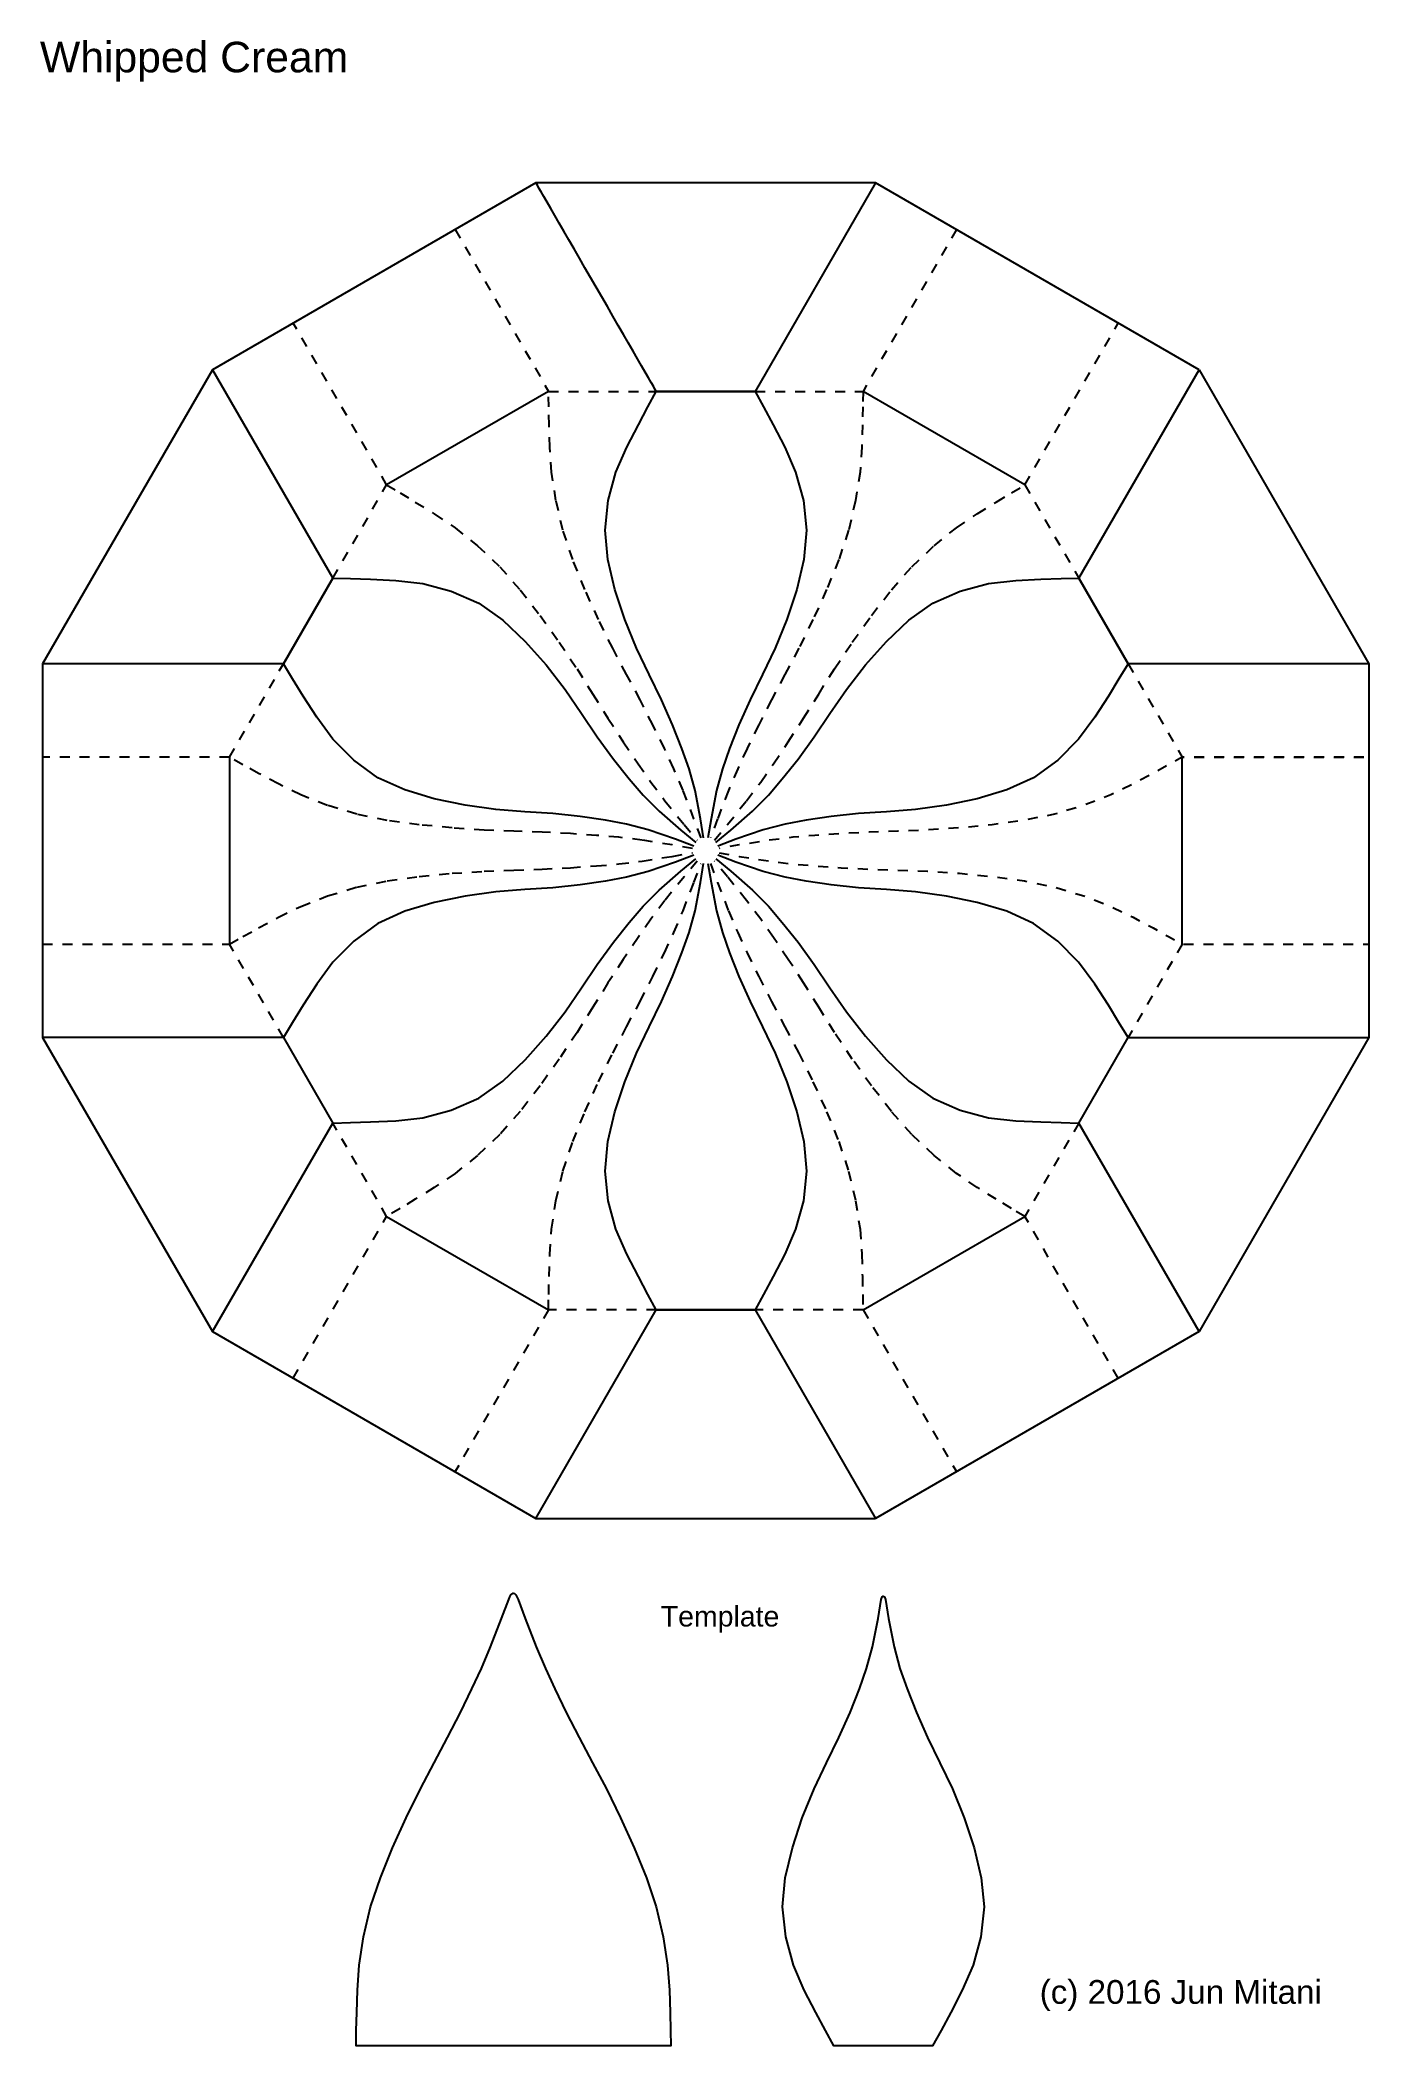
# Model space of a CAD drawing. Extents: x 11 to 199, y -293 to -9.
import ezdxf

# ---------------------------------------------------------------- set-up
doc = ezdxf.new("R2010")
doc.units = 0
for name, pattern in [('AI-LINETYPE-1', [2.822222, 1.411111, -1.411111]), ('AI-LINETYPE-10', [2.822222, 1.411111, -1.411111]), ('AI-LINETYPE-11', [2.822222, 1.411111, -1.411111]), ('AI-LINETYPE-12', [2.822222, 1.411111, -1.411111]), ('AI-LINETYPE-13', [2.822222, 1.411111, -1.411111]), ('AI-LINETYPE-14', [2.822222, 1.411111, -1.411111]), ('AI-LINETYPE-15', [2.822222, 1.411111, -1.411111]), ('AI-LINETYPE-16', [2.822222, 1.411111, -1.411111]), ('AI-LINETYPE-17', [2.822222, 1.411111, -1.411111]), ('AI-LINETYPE-18', [2.822222, 1.411111, -1.411111]), ('AI-LINETYPE-19', [2.822222, 1.411111, -1.411111]), ('AI-LINETYPE-2', [2.822222, 1.411111, -1.411111]), ('AI-LINETYPE-20', [2.822222, 1.411111, -1.411111]), ('AI-LINETYPE-21', [2.822222, 1.411111, -1.411111]), ('AI-LINETYPE-22', [2.822222, 1.411111, -1.411111]), ('AI-LINETYPE-23', [2.822222, 1.411111, -1.411111]), ('AI-LINETYPE-3', [2.822222, 1.411111, -1.411111]), ('AI-LINETYPE-4', [2.822222, 1.411111, -1.411111]), ('AI-LINETYPE-5', [2.822222, 1.411111, -1.411111]), ('AI-LINETYPE-6', [2.822222, 1.411111, -1.411111]), ('AI-LINETYPE-7', [2.822222, 1.411111, -1.411111]), ('AI-LINETYPE-8', [2.822222, 1.411111, -1.411111]), ('AI-LINETYPE-9', [2.822222, 1.411111, -1.411111])]:
    doc.linetypes.add(name, pattern=pattern)
for name, color, linetype in [('CUTLINE', 7, 'CONTINUOUS'), ('MOUNTAINLINE', 7, 'CONTINUOUS'), ('TEXT', 7, 'CONTINUOUS'), ('VALLEYLINE', 7, 'CONTINUOUS')]:
    doc.layers.add(name, color=color, linetype=linetype)

# ---------------------------------------------------------------- blocks, each defined once
blk = doc.blocks.new('BLOCK_2')
at = {"layer": 'MOUNTAINLINE', "color": 7}
for points in [[(35.57, -55.61), (35.57, -55.61), (52.58, -85.08), (55.08, -85.13), (57.93, -85.22), (61.49, -85.4), (65.32, -85.82), (69.34, -86.89), (73.21, -88.61), (76.6, -91.02), (79.77, -94), (82.74, -97.34), (85.43, -100.81), (87.76, -104.2), (89.97, -107.49), (92.26, -110.63), (94.48, -113.45), (96.45, -115.76), (98.7, -118.01), (101.78, -120.69), (103.9, -122.43)], [(106.72, -122.43), (108.83, -120.69), (111.92, -118.01), (114.16, -115.76), (116.13, -113.45), (118.35, -110.63), (120.64, -107.49), (122.86, -104.2), (125.18, -100.81), (127.87, -97.34), (130.84, -94), (134.01, -91.02), (137.41, -88.61), (141.27, -86.89), (145.29, -85.82), (149.13, -85.4), (152.69, -85.22), (155.54, -85.13), (158.04, -85.08), (158.04, -85.08), (158.04, -85.08), (165.02, -97.17), (158.04, -85.08), (158.04, -85.08), (175.05, -55.61), (175.05, -55.61)], [(83.08, -58.66), (60.2, -71.87)], [(105.01, -121.78), (104.56, -119.08), (103.79, -115.07), (102.96, -112), (101.94, -109.14), (100.61, -105.81), (99.04, -102.26), (97.29, -98.69), (95.52, -94.98), (93.86, -90.92), (92.46, -86.68), (91.46, -82.44), (91.07, -78.3), (91.51, -74.09), (92.6, -70.07), (94.15, -66.54), (95.78, -63.37), (97.12, -60.86), (98.32, -58.66), (112.29, -58.66), (113.49, -60.86), (114.84, -63.37), (116.47, -66.54), (118.01, -70.07), (119.1, -74.09), (119.55, -78.3), (119.16, -82.44), (118.16, -86.68), (116.75, -90.92), (115.1, -94.98), (113.32, -98.69), (111.57, -102.26), (110, -105.81), (108.67, -109.14), (107.65, -112), (106.82, -115.07), (106.05, -119.08), (105.61, -121.78)], [(150.41, -71.87), (127.54, -58.66)], [(103.6, -122.94), (101.04, -121.98), (97.18, -120.64), (94.1, -119.82), (91.12, -119.27), (87.57, -118.76), (83.7, -118.35), (79.75, -118.08), (75.64, -117.76), (71.29, -117.16), (66.92, -116.26), (62.75, -115.01), (58.97, -113.27), (55.55, -110.78), (52.61, -107.83), (50.33, -104.73), (48.4, -101.73), (46.89, -99.31), (45.6, -97.17), (45.6, -97.17), (52.58, -85.08), (52.58, -85.08), (52.58, -85.08), (52.58, -85.08), (45.6, -97.17), (11.57, -97.17), (11.57, -97.17)], [(199.04, -97.17), (165.02, -97.17), (165.02, -97.17), (165.02, -97.17), (163.72, -99.31), (162.22, -101.73), (160.29, -104.73), (158, -107.83), (155.07, -110.78), (151.64, -113.27), (147.86, -115.01), (143.69, -116.26), (139.32, -117.16), (134.97, -117.76), (130.87, -118.08), (126.91, -118.35), (123.05, -118.76), (119.5, -119.27), (116.51, -119.82), (113.44, -120.64), (109.58, -121.98), (107.02, -122.94)], [(37.97, -110.38), (37.97, -136.79)], [(172.65, -136.79), (172.65, -110.38)], [(103.6, -124.23), (101.04, -125.19), (97.18, -126.52), (94.1, -127.34), (91.12, -127.89), (87.57, -128.4), (83.7, -128.82), (79.75, -129.09), (75.64, -129.41), (71.29, -130), (66.92, -130.91), (62.75, -132.16), (58.97, -133.9), (55.55, -136.38), (52.61, -139.33), (50.33, -142.44), (48.4, -145.44), (46.89, -147.86), (45.6, -149.99), (45.6, -149.99), (11.57, -149.99), (11.57, -149.99)], [(175.05, -191.56), (158.04, -162.09), (158.04, -162.09), (158.04, -162.09), (165.02, -149.99), (165.02, -149.99), (163.72, -147.86), (162.22, -145.44), (160.29, -142.44), (158, -139.33), (155.07, -136.38), (151.64, -133.9), (147.86, -132.16), (143.69, -130.91), (139.32, -130), (134.97, -129.41), (130.87, -129.09), (126.91, -128.82), (123.05, -128.4), (119.5, -127.89), (116.51, -127.34), (113.44, -126.52), (109.58, -125.19), (107.02, -124.23)], [(105.61, -125.38), (106.05, -128.08), (106.82, -132.09), (107.65, -135.17), (108.67, -138.03), (110, -141.36), (111.57, -144.91), (113.32, -148.47), (115.1, -152.19), (116.75, -156.25), (118.16, -160.49), (119.16, -164.72), (119.55, -168.87), (119.1, -173.08), (118.01, -177.09), (116.47, -180.62), (114.84, -183.79), (113.49, -186.31), (112.29, -188.5), (98.32, -188.5), (97.12, -186.31), (95.78, -183.79), (94.15, -180.62), (92.6, -177.09), (91.51, -173.08), (91.07, -168.87), (91.46, -164.72), (92.46, -160.49), (93.86, -156.25), (95.52, -152.19), (97.29, -148.47), (99.04, -144.91), (100.61, -141.36), (101.94, -138.03), (102.96, -135.17), (103.79, -132.09), (104.56, -128.08), (105.01, -125.38)], [(60.2, -175.3), (83.08, -188.5)], [(127.54, -188.5), (150.41, -175.3)], [(81.31, -217.97), (81.31, -217.97), (98.32, -188.5), (98.32, -188.5), (98.32, -188.5), (98.32, -188.5), (112.29, -188.5), (112.29, -188.5), (112.29, -188.5), (129.3, -217.97)]]:
    blk.add_lwpolyline(points, dxfattribs=at)
for points, knots in [([(129.3, -29.2), (129.3, -29.2), (129.3, -29.2), (129.3, -29.2), (129.3, -29.2), (112.29, -58.66), (112.29, -58.66), (112.29, -58.66), (112.29, -58.66), (112.29, -58.66), (112.29, -58.66), (112.29, -58.66), (112.29, -58.66), (112.29, -58.66), (98.33, -58.66), (98.33, -58.66), (98.33, -58.66), (98.32, -58.66), (98.32, -58.66), (98.32, -58.66), (98.32, -58.66), (98.32, -58.66), (98.33, -58.66), (81.31, -29.2), (81.31, -29.2), (81.31, -29.2), (81.31, -29.2), (81.31, -29.2)], [0, 0, 0, 0, 1, 1, 1, 2, 2, 2, 3, 3, 3, 4, 4, 4, 5, 5, 5, 6, 6, 6, 7, 7, 7, 8, 8, 8, 9, 9, 9, 9]), ([(35.57, -191.55), (35.57, -191.55), (35.57, -191.55), (35.57, -191.55), (35.57, -191.55), (52.58, -162.09), (52.58, -162.09), (52.58, -162.09), (55.08, -162.03), (55.08, -162.03), (55.08, -162.03), (57.93, -161.94), (57.93, -161.94), (57.93, -161.94), (61.49, -161.77), (61.49, -161.77), (61.49, -161.77), (65.32, -161.34), (65.32, -161.34), (65.32, -161.34), (69.34, -160.28), (69.34, -160.28), (69.34, -160.28), (73.21, -158.56), (73.21, -158.56), (73.21, -158.56), (76.6, -156.15), (76.6, -156.15), (76.6, -156.15), (79.77, -153.16), (79.77, -153.16), (79.77, -153.16), (82.74, -149.83), (82.74, -149.83), (82.74, -149.83), (85.43, -146.36), (85.43, -146.36), (85.43, -146.36), (87.76, -142.97), (87.76, -142.97), (87.76, -142.97), (89.97, -139.67), (89.97, -139.67), (89.97, -139.67), (92.26, -136.53), (92.26, -136.53), (92.26, -136.53), (94.48, -133.72), (94.48, -133.72), (94.48, -133.72), (96.45, -131.41), (96.45, -131.41), (96.45, -131.41), (98.7, -129.15), (98.7, -129.15), (98.7, -129.15), (101.78, -126.48), (101.78, -126.48), (101.78, -126.48), (103.9, -124.74), (103.9, -124.74)], [0, 0, 0, 0, 1, 1, 1, 2, 2, 2, 3, 3, 3, 4, 4, 4, 5, 5, 5, 6, 6, 6, 7, 7, 7, 8, 8, 8, 9, 9, 9, 10, 10, 10, 11, 11, 11, 12, 12, 12, 13, 13, 13, 14, 14, 14, 15, 15, 15, 16, 16, 16, 17, 17, 17, 18, 18, 18, 19, 19, 19, 20, 20, 20, 20]), ([(106.72, -124.74), (106.72, -124.74), (108.83, -126.48), (108.83, -126.48), (108.83, -126.48), (111.92, -129.15), (111.92, -129.15), (111.92, -129.15), (114.16, -131.41), (114.16, -131.41), (114.16, -131.41), (116.13, -133.72), (116.13, -133.72), (116.13, -133.72), (118.35, -136.53), (118.35, -136.53), (118.35, -136.53), (120.64, -139.67), (120.64, -139.67), (120.64, -139.67), (122.86, -142.97), (122.86, -142.97), (122.86, -142.97), (125.18, -146.36), (125.18, -146.36), (125.18, -146.36), (127.87, -149.83), (127.87, -149.83), (127.87, -149.83), (130.84, -153.16), (130.84, -153.16), (130.84, -153.16), (134.01, -156.15), (134.01, -156.15), (134.01, -156.15), (137.41, -158.56), (137.41, -158.56), (137.41, -158.56), (141.27, -160.28), (141.27, -160.28), (141.27, -160.28), (145.29, -161.34), (145.29, -161.34), (145.29, -161.34), (149.13, -161.77), (149.13, -161.77), (149.13, -161.77), (152.69, -161.94), (152.69, -161.94), (152.69, -161.94), (155.54, -162.03), (155.54, -162.03), (155.54, -162.03), (158.04, -162.09), (158.04, -162.09), (158.04, -162.09), (165.02, -149.99), (165.02, -149.99), (165.02, -149.99), (199.04, -149.99), (199.04, -149.99)], [0, 0, 0, 0, 1, 1, 1, 2, 2, 2, 3, 3, 3, 4, 4, 4, 5, 5, 5, 6, 6, 6, 7, 7, 7, 8, 8, 8, 9, 9, 9, 10, 10, 10, 11, 11, 11, 12, 12, 12, 13, 13, 13, 14, 14, 14, 15, 15, 15, 16, 16, 16, 17, 17, 17, 18, 18, 18, 19, 19, 19, 20, 20, 20, 20]), ([(45.6, -150), (45.6, -150), (52.58, -162.09), (52.58, -162.09), (52.58, -162.09), (52.58, -162.09), (52.58, -162.09), (52.58, -162.09), (52.58, -162.09), (52.58, -162.09)], [0, 0, 0, 0, 1, 1, 1, 2, 2, 2, 3, 3, 3, 3])]:
    blk.add_open_spline(points, degree=3, knots=knots, dxfattribs=at)

msp = doc.modelspace()

# ---------------------------------------------------------------- linework, layer by layer
at = {"layer": 'CUTLINE', "color": 7}
for points in [[(175.05, -55.61), (129.3, -29.2), (81.31, -29.2), (35.57, -55.61), (11.57, -97.17), (11.57, -149.99), (35.57, -191.55), (81.31, -217.97)], [(175.05, -55.61), (199.04, -97.17)], [(199.04, -97.17), (199.04, -149.99)], [(199.04, -149.99), (175.05, -191.56)], [(175.05, -191.56), (129.3, -217.97)], [(81.31, -217.97), (129.3, -217.97)]]:
    msp.add_lwpolyline(points, dxfattribs=at)
for points, knots in [([(85.1, -292.55), (85.1, -292.55), (85.1, -292.55), (85.1, -292.55), (85.1, -292.55), (100.35, -292.55), (100.35, -292.55), (100.35, -292.55), (100.35, -292.55), (100.35, -292.55), (100.35, -292.55), (100.31, -290.35), (100.31, -290.35), (100.31, -290.35), (100.26, -287.84), (100.26, -287.84), (100.26, -287.84), (100.16, -284.67), (100.16, -284.67), (100.16, -284.67), (99.91, -281.13), (99.91, -281.13), (99.91, -281.13), (99.3, -277.12), (99.3, -277.12), (99.3, -277.12), (98.31, -272.91), (98.31, -272.91), (98.31, -272.91), (96.92, -268.77), (96.92, -268.77), (96.92, -268.77), (95.19, -264.53), (95.19, -264.53), (95.19, -264.53), (93.27, -260.29), (93.27, -260.29), (93.27, -260.29), (91.26, -256.23), (91.26, -256.23), (91.26, -256.23), (89.31, -252.52), (89.31, -252.52), (89.31, -252.52), (87.4, -248.95), (87.4, -248.95), (87.4, -248.95), (85.59, -245.4), (85.59, -245.4), (85.59, -245.4), (83.96, -242.07), (83.96, -242.07), (83.96, -242.07), (82.63, -239.21), (82.63, -239.21), (82.63, -239.21), (81.33, -236.14), (81.33, -236.14), (81.33, -236.14), (79.78, -232.13), (79.78, -232.13), (79.78, -232.13), (78.78, -229.43), (78.78, -229.43), (78.34, -228.25), (77.83, -228.31), (77.45, -229.43), (77.45, -229.43), (76.44, -232.13), (76.44, -232.13), (76.44, -232.13), (74.9, -236.14), (74.9, -236.14), (74.9, -236.14), (73.6, -239.21), (73.6, -239.21), (73.6, -239.21), (72.26, -242.07), (72.26, -242.07), (72.26, -242.07), (70.64, -245.4), (70.64, -245.4), (70.64, -245.4), (68.82, -248.95), (68.82, -248.95), (68.82, -248.95), (66.92, -252.52), (66.92, -252.52), (66.92, -252.52), (64.96, -256.23), (64.96, -256.23), (64.96, -256.23), (62.96, -260.29), (62.96, -260.29), (62.96, -260.29), (61.04, -264.53), (61.04, -264.53), (61.04, -264.53), (59.31, -268.77), (59.31, -268.77), (59.31, -268.77), (57.92, -272.91), (57.92, -272.91), (57.92, -272.91), (56.93, -277.12), (56.93, -277.12), (56.93, -277.12), (56.31, -281.13), (56.31, -281.13), (56.31, -281.13), (56.07, -284.67), (56.07, -284.67), (56.07, -284.67), (55.97, -287.84), (55.97, -287.84), (55.97, -287.84), (55.91, -290.35), (55.91, -290.35), (55.91, -290.35), (55.88, -292.55), (55.88, -292.55), (55.88, -292.55), (55.88, -292.55), (55.88, -292.55), (55.88, -292.55), (71.13, -292.55), (71.13, -292.55), (71.13, -292.55), (71.13, -292.55), (71.13, -292.55), (71.13, -292.55), (85.1, -292.55), (85.1, -292.55)], [0, 0, 0, 0, 1, 1, 1, 2, 2, 2, 3, 3, 3, 4, 4, 4, 5, 5, 5, 6, 6, 6, 7, 7, 7, 8, 8, 8, 9, 9, 9, 10, 10, 10, 11, 11, 11, 12, 12, 12, 13, 13, 13, 14, 14, 14, 15, 15, 15, 16, 16, 16, 17, 17, 17, 18, 18, 18, 19, 19, 19, 20, 20, 20, 21, 21, 21, 22, 22, 22, 23, 23, 23, 24, 24, 24, 25, 25, 25, 26, 26, 26, 27, 27, 27, 28, 28, 28, 29, 29, 29, 30, 30, 30, 31, 31, 31, 32, 32, 32, 33, 33, 33, 34, 34, 34, 35, 35, 35, 36, 36, 36, 37, 37, 37, 38, 38, 38, 39, 39, 39, 40, 40, 40, 41, 41, 41, 42, 42, 42, 43, 43, 43, 44, 44, 44, 44]), ([(137.38, -292.55), (137.38, -292.55), (137.38, -292.55), (137.38, -292.55), (137.38, -292.55), (138.59, -290.35), (138.59, -290.35), (138.59, -290.35), (139.93, -287.84), (139.93, -287.84), (139.93, -287.84), (141.56, -284.67), (141.56, -284.67), (141.56, -284.67), (143.11, -281.13), (143.11, -281.13), (143.11, -281.13), (144.19, -277.12), (144.19, -277.12), (144.19, -277.12), (144.64, -272.91), (144.64, -272.91), (144.64, -272.91), (144.25, -268.77), (144.25, -268.77), (144.25, -268.77), (143.25, -264.53), (143.25, -264.53), (143.25, -264.53), (141.85, -260.29), (141.85, -260.29), (141.85, -260.29), (140.19, -256.23), (140.19, -256.23), (140.19, -256.23), (138.41, -252.52), (138.41, -252.52), (138.41, -252.52), (136.67, -248.95), (136.67, -248.95), (136.67, -248.95), (135.09, -245.4), (135.09, -245.4), (135.09, -245.4), (133.76, -242.07), (133.76, -242.07), (133.76, -242.07), (132.75, -239.21), (132.75, -239.21), (132.75, -239.21), (131.92, -236.14), (131.92, -236.14), (131.92, -236.14), (131.14, -232.13), (131.14, -232.13), (131.14, -232.13), (130.7, -229.43), (130.7, -229.43), (130.6, -228.84), (130.21, -228.77), (130.1, -229.43), (130.1, -229.43), (129.66, -232.13), (129.66, -232.13), (129.66, -232.13), (128.88, -236.14), (128.88, -236.14), (128.88, -236.14), (128.05, -239.21), (128.05, -239.21), (128.05, -239.21), (127.04, -242.07), (127.04, -242.07), (127.04, -242.07), (125.71, -245.4), (125.71, -245.4), (125.71, -245.4), (124.13, -248.95), (124.13, -248.95), (124.13, -248.95), (122.39, -252.52), (122.39, -252.52), (122.39, -252.52), (120.61, -256.23), (120.61, -256.23), (120.61, -256.23), (118.95, -260.29), (118.95, -260.29), (118.95, -260.29), (117.55, -264.53), (117.55, -264.53), (117.55, -264.53), (116.55, -268.77), (116.55, -268.77), (116.55, -268.77), (116.16, -272.91), (116.16, -272.91), (116.16, -272.91), (116.61, -277.12), (116.61, -277.12), (116.61, -277.12), (117.69, -281.13), (117.69, -281.13), (117.69, -281.13), (119.24, -284.67), (119.24, -284.67), (119.24, -284.67), (120.87, -287.84), (120.87, -287.84), (120.87, -287.84), (122.22, -290.35), (122.22, -290.35), (122.22, -290.35), (123.42, -292.55), (123.42, -292.55), (123.42, -292.55), (123.42, -292.55), (123.42, -292.55), (123.42, -292.55), (137.38, -292.55), (137.38, -292.55)], [0, 0, 0, 0, 1, 1, 1, 2, 2, 2, 3, 3, 3, 4, 4, 4, 5, 5, 5, 6, 6, 6, 7, 7, 7, 8, 8, 8, 9, 9, 9, 10, 10, 10, 11, 11, 11, 12, 12, 12, 13, 13, 13, 14, 14, 14, 15, 15, 15, 16, 16, 16, 17, 17, 17, 18, 18, 18, 19, 19, 19, 20, 20, 20, 21, 21, 21, 22, 22, 22, 23, 23, 23, 24, 24, 24, 25, 25, 25, 26, 26, 26, 27, 27, 27, 28, 28, 28, 29, 29, 29, 30, 30, 30, 31, 31, 31, 32, 32, 32, 33, 33, 33, 34, 34, 34, 35, 35, 35, 36, 36, 36, 37, 37, 37, 38, 38, 38, 39, 39, 39, 40, 40, 40, 40])]:
    msp.add_open_spline(points, degree=3, knots=knots, dxfattribs=at)
at = {"layer": 'VALLEYLINE', "color": 7, "linetype": 'AI-LINETYPE-21'}
msp.add_lwpolyline([(69.88, -35.8), (83.08, -58.66), (83.08, -58.66)], dxfattribs=at)
at = {"layer": 'VALLEYLINE', "color": 7, "linetype": 'AI-LINETYPE-22'}
msp.add_lwpolyline([(140.74, -35.8), (127.54, -58.66), (127.54, -58.66)], dxfattribs=at)
at = {"layer": 'VALLEYLINE', "color": 7, "linetype": 'AI-LINETYPE-20'}
msp.add_lwpolyline([(60.2, -71.87), (60.2, -71.87), (47, -49.01)], dxfattribs=at)
at = {"layer": 'VALLEYLINE', "color": 7, "linetype": 'AI-LINETYPE-23'}
msp.add_lwpolyline([(150.41, -71.87), (150.41, -71.87), (163.61, -49.01)], dxfattribs=at)
at = {"layer": 'VALLEYLINE', "color": 7, "linetype": 'AI-LINETYPE-5'}
msp.add_lwpolyline([(104.64, -121.78), (103.64, -119.08), (102.09, -115.07), (100.79, -112), (99.46, -109.14), (97.83, -105.81), (96.02, -102.26), (94.12, -98.69), (92.16, -94.98), (90.15, -90.92), (88.23, -86.68), (86.5, -82.44), (85.12, -78.3), (84.12, -74.09), (83.51, -70.07), (83.26, -66.54), (83.16, -63.37), (83.11, -60.86), (83.08, -58.66), (98.32, -58.66)], dxfattribs=at)
at = {"layer": 'VALLEYLINE', "color": 7, "linetype": 'AI-LINETYPE-4'}
msp.add_lwpolyline([(112.29, -58.66), (127.54, -58.66), (127.51, -60.86), (127.45, -63.37), (127.35, -66.54), (127.11, -70.07), (126.49, -74.09), (125.5, -78.3), (124.11, -82.44), (122.39, -86.68), (120.46, -90.92), (118.46, -94.98), (116.5, -98.69), (114.6, -102.26), (112.79, -105.81), (111.16, -109.14), (109.82, -112), (108.52, -115.07), (106.98, -119.08), (105.98, -121.78)], dxfattribs=at)
at = {"layer": 'VALLEYLINE', "color": 7, "linetype": 'AI-LINETYPE-6'}
msp.add_lwpolyline([(52.58, -85.08), (60.2, -71.87), (62.09, -73), (64.24, -74.3), (66.93, -75.97), (69.87, -77.95), (73.04, -80.49), (76.19, -83.45), (79.08, -86.73), (81.89, -90.34), (84.59, -94.13), (87.11, -97.89), (89.35, -101.45), (91.48, -104.87), (93.65, -108.22), (95.73, -111.3), (97.54, -113.88), (99.54, -116.54), (102.25, -119.89), (104.08, -122.1)], dxfattribs=at)
at = {"layer": 'VALLEYLINE', "color": 7, "linetype": 'AI-LINETYPE-3'}
msp.add_lwpolyline([(106.53, -122.1), (108.37, -119.89), (111.07, -116.54), (113.08, -113.88), (114.89, -111.3), (116.96, -108.22), (119.13, -104.87), (121.27, -101.45), (123.5, -97.89), (126.02, -94.13), (128.73, -90.34), (131.54, -86.73), (134.43, -83.45), (137.58, -80.49), (140.75, -77.95), (143.68, -75.97), (146.38, -74.3), (148.53, -73), (150.41, -71.87), (150.41, -71.87), (158.04, -85.08)], dxfattribs=at)
at = {"layer": 'VALLEYLINE', "color": 7, "linetype": 'AI-LINETYPE-7'}
msp.add_lwpolyline([(103.41, -123.26), (100.57, -122.78), (96.33, -122.11), (93.02, -121.7), (89.87, -121.43), (86.18, -121.17), (82.19, -120.97), (78.16, -120.83), (73.96, -120.67), (69.44, -120.37), (64.81, -119.92), (60.28, -119.3), (55.99, -118.43), (51.85, -117.18), (48.07, -115.71), (44.89, -114.16), (42.09, -112.66), (39.89, -111.45), (37.97, -110.38), (45.6, -97.17)], dxfattribs=at)
at = {"layer": 'VALLEYLINE', "color": 7, "linetype": 'AI-LINETYPE-19'}
msp.add_lwpolyline([(37.97, -110.38), (37.97, -110.38), (11.57, -110.38)], dxfattribs=at)
at = {"layer": 'VALLEYLINE', "color": 7, "linetype": 'AI-LINETYPE-8'}
msp.add_lwpolyline([(45.6, -150), (37.97, -136.79), (39.89, -135.72), (42.09, -134.51), (44.89, -133.01), (48.07, -131.46), (51.85, -129.98), (55.99, -128.74), (60.28, -127.87), (64.81, -127.24), (69.44, -126.79), (73.96, -126.5), (78.16, -126.34), (82.19, -126.2), (86.18, -125.99), (89.87, -125.74), (93.02, -125.46), (96.33, -125.05), (100.57, -124.39), (103.41, -123.9)], dxfattribs=at)
at = {"layer": 'VALLEYLINE', "color": 7, "linetype": 'AI-LINETYPE-9'}
msp.add_lwpolyline([(104.08, -125.06), (102.25, -127.28), (99.54, -130.62), (97.54, -133.29), (95.73, -135.87), (93.65, -138.95), (91.48, -142.29), (89.35, -145.72), (87.11, -149.27), (84.59, -153.04), (81.89, -156.83), (79.08, -160.44), (76.19, -163.71), (73.04, -166.68), (69.87, -169.22), (66.93, -171.2), (64.24, -172.87), (62.09, -174.17), (60.2, -175.3), (52.58, -162.09)], dxfattribs=at)
at = {"layer": 'VALLEYLINE', "color": 7, "linetype": 'AI-LINETYPE-10'}
msp.add_lwpolyline([(98.32, -188.5), (83.08, -188.5), (83.08, -188.5), (83.11, -186.31), (83.16, -183.79), (83.26, -180.62), (83.51, -177.09), (84.12, -173.08), (85.12, -168.87), (86.5, -164.72), (88.23, -160.49), (90.15, -156.25), (92.16, -152.19), (94.12, -148.47), (96.02, -144.91), (97.83, -141.36), (99.46, -138.03), (100.79, -135.17), (102.09, -132.09), (103.64, -128.08), (104.64, -125.38)], dxfattribs=at)
at = {"layer": 'VALLEYLINE', "color": 7, "linetype": 'AI-LINETYPE-11'}
msp.add_lwpolyline([(105.98, -125.38), (106.98, -128.08), (108.52, -132.09), (109.82, -135.17), (111.16, -138.03), (112.79, -141.36), (114.6, -144.91), (116.5, -148.47), (118.46, -152.19), (120.46, -156.25), (122.39, -160.49), (124.11, -164.72), (125.5, -168.87), (126.49, -173.08), (127.11, -177.09), (127.35, -180.62), (127.45, -183.79), (127.51, -186.31), (127.54, -188.5), (112.29, -188.5)], dxfattribs=at)
at = {"layer": 'VALLEYLINE', "color": 7, "linetype": 'AI-LINETYPE-12'}
msp.add_lwpolyline([(158.04, -162.09), (150.41, -175.3), (150.41, -175.3), (148.53, -174.17), (146.38, -172.87), (143.68, -171.2), (140.75, -169.22), (137.58, -166.68), (134.43, -163.71), (131.54, -160.44), (128.73, -156.83), (126.02, -153.04), (123.5, -149.27), (121.27, -145.72), (119.13, -142.29), (116.96, -138.95), (114.89, -135.87), (113.08, -133.29), (111.07, -130.62), (108.37, -127.28), (106.53, -125.06)], dxfattribs=at)
at = {"layer": 'VALLEYLINE', "color": 7, "linetype": 'AI-LINETYPE-18'}
msp.add_lwpolyline([(11.57, -136.79), (37.97, -136.79), (37.97, -136.79)], dxfattribs=at)
at = {"layer": 'VALLEYLINE', "color": 7, "linetype": 'AI-LINETYPE-13'}
msp.add_lwpolyline([(172.65, -136.79), (172.65, -136.79), (165.02, -149.99)], dxfattribs=at)
at = {"layer": 'VALLEYLINE', "color": 7, "linetype": 'AI-LINETYPE-17'}
msp.add_lwpolyline([(47, -198.16), (60.2, -175.3), (60.2, -175.3)], dxfattribs=at)
at = {"layer": 'VALLEYLINE', "color": 7, "linetype": 'AI-LINETYPE-14'}
msp.add_lwpolyline([(163.61, -198.16), (150.41, -175.3)], dxfattribs=at)
at = {"layer": 'VALLEYLINE', "color": 7, "linetype": 'AI-LINETYPE-16'}
msp.add_lwpolyline([(83.08, -188.5), (69.88, -211.36)], dxfattribs=at)
at = {"layer": 'VALLEYLINE', "color": 7, "linetype": 'AI-LINETYPE-15'}
msp.add_lwpolyline([(127.54, -188.5), (127.54, -188.5), (127.54, -188.5), (140.74, -211.36)], dxfattribs=at)
at = {"layer": 'VALLEYLINE', "color": 7, "linetype": 'AI-LINETYPE-2'}
msp.add_open_spline([(165.02, -97.17), (165.02, -97.17), (172.65, -110.38), (172.65, -110.38), (172.65, -110.38), (172.65, -110.38), (172.65, -110.38), (172.65, -110.38), (199.04, -110.38), (199.04, -110.38), (199.04, -110.38), (172.65, -110.38), (172.65, -110.38), (172.65, -110.38), (170.73, -111.45), (170.73, -111.45), (170.73, -111.45), (168.53, -112.66), (168.53, -112.66), (168.53, -112.66), (165.73, -114.16), (165.73, -114.16), (165.73, -114.16), (162.55, -115.71), (162.55, -115.71), (162.55, -115.71), (158.76, -117.18), (158.76, -117.18), (158.76, -117.18), (154.62, -118.43), (154.62, -118.43), (154.62, -118.43), (150.34, -119.3), (150.34, -119.3), (150.34, -119.3), (145.81, -119.92), (145.81, -119.92), (145.81, -119.92), (141.18, -120.37), (141.18, -120.37), (141.18, -120.37), (136.65, -120.67), (136.65, -120.67), (136.65, -120.67), (132.46, -120.83), (132.46, -120.83), (132.46, -120.83), (128.42, -120.97), (128.42, -120.97), (128.42, -120.97), (124.44, -121.17), (124.44, -121.17), (124.44, -121.17), (120.74, -121.43), (120.74, -121.43), (120.74, -121.43), (117.6, -121.7), (117.6, -121.7), (117.6, -121.7), (114.29, -122.11), (114.29, -122.11), (114.29, -122.11), (110.04, -122.78), (110.04, -122.78), (110.04, -122.78), (107.2, -123.26), (107.2, -123.26)], degree=3, knots=[0, 0, 0, 0, 1, 1, 1, 2, 2, 2, 3, 3, 3, 4, 4, 4, 5, 5, 5, 6, 6, 6, 7, 7, 7, 8, 8, 8, 9, 9, 9, 10, 10, 10, 11, 11, 11, 12, 12, 12, 13, 13, 13, 14, 14, 14, 15, 15, 15, 16, 16, 16, 17, 17, 17, 18, 18, 18, 19, 19, 19, 20, 20, 20, 21, 21, 21, 22, 22, 22, 22], dxfattribs=at)
at = {"layer": 'VALLEYLINE', "color": 7, "linetype": 'AI-LINETYPE-1'}
msp.add_open_spline([(107.2, -123.9), (107.2, -123.9), (110.04, -124.39), (110.04, -124.39), (110.04, -124.39), (114.29, -125.05), (114.29, -125.05), (114.29, -125.05), (117.6, -125.46), (117.6, -125.46), (117.6, -125.46), (120.74, -125.74), (120.74, -125.74), (120.74, -125.74), (124.44, -125.99), (124.44, -125.99), (124.44, -125.99), (128.42, -126.2), (128.42, -126.2), (128.42, -126.2), (132.46, -126.34), (132.46, -126.34), (132.46, -126.34), (136.65, -126.5), (136.65, -126.5), (136.65, -126.5), (141.18, -126.79), (141.18, -126.79), (141.18, -126.79), (145.81, -127.24), (145.81, -127.24), (145.81, -127.24), (150.34, -127.87), (150.34, -127.87), (150.34, -127.87), (154.62, -128.74), (154.62, -128.74), (154.62, -128.74), (158.76, -129.98), (158.76, -129.98), (158.76, -129.98), (162.55, -131.46), (162.55, -131.46), (162.55, -131.46), (165.73, -133.01), (165.73, -133.01), (165.73, -133.01), (168.53, -134.51), (168.53, -134.51), (168.53, -134.51), (170.73, -135.72), (170.73, -135.72), (170.73, -135.72), (172.65, -136.79), (172.65, -136.79), (172.65, -136.79), (199.04, -136.79), (199.04, -136.79)], degree=3, knots=[0, 0, 0, 0, 1, 1, 1, 2, 2, 2, 3, 3, 3, 4, 4, 4, 5, 5, 5, 6, 6, 6, 7, 7, 7, 8, 8, 8, 9, 9, 9, 10, 10, 10, 11, 11, 11, 12, 12, 12, 13, 13, 13, 14, 14, 14, 15, 15, 15, 16, 16, 16, 17, 17, 17, 18, 18, 18, 19, 19, 19, 19], dxfattribs=at)

# ---------------------------------------------------------------- block references
at = {"layer": 'MOUNTAINLINE'}
msp.add_blockref('BLOCK_2', (0, 0), dxfattribs=at)

# ---------------------------------------------------------------- texts
at = {"layer": 'TEXT', "color": 7, "attachment_point": 7}
for s, insert, char_height in [('\\fArial|b0|i0|c0|p34;\\W1;Whipped Cream', (11.19, -14.86), 4.318), ('\\fArial|b0|i0|c0|p34;\\W1;Template', (98.95, -234.13), 2.8787), ('\\fArial|b0|i0|c0|p34;\\W1;(c) 2016 Jun Mitani', (152.51, -287.61), 3.3584)]:
    msp.add_mtext(s, dxfattribs=dict(at, insert=insert, char_height=char_height))

doc.saveas('drawing.dxf')
